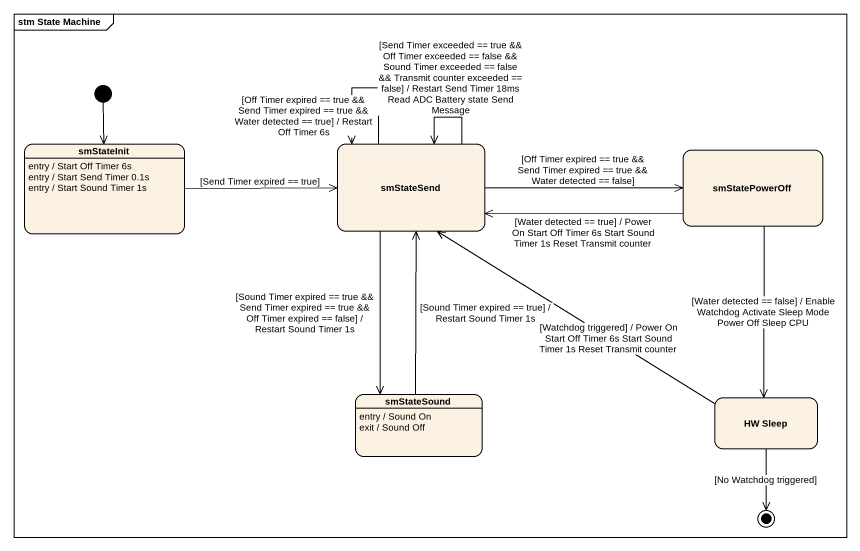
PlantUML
@startuml
mainframe stm State Machine
hide empty description
state smStateInit
smStateInit : entry / Start Off Timer 6s
smStateInit : entry / Start Send Timer 0.1s
smStateInit : entry / Start Sound Timer 1s
state smStateSend
state smStatePowerOff
state smStateSound
smStateSound : entry / Sound On
smStateSound : exit / Sound Off
state "HW Sleep" as HW_Sleep
[*] --> smStateInit
smStateInit -right-> smStateSend : [Send Timer expired == true]
smStateSend --> smStateSend : [Off Timer expired == true && Send Timer expired == true && Water detected == true] / Restart Off Timer 6s
smStateSend --> smStateSend : [Send Timer exceeded == true && Off Timer exceeded == false && Sound Timer exceeded == false && Transmit counter exceeded == false] / Restart Send Timer 18ms Read ADC Battery state Send Message
smStateSend -right-> smStatePowerOff : [Off Timer expired == true && Send Timer expired == true && Water detected == false]
smStateSend --> smStateSound : [Sound Timer expired == true && Send Timer expired == true && Off Timer expired == false] / Restart Sound Timer 1s
smStatePowerOff -left-> smStateSend : [Water detected == true] / Power On Start Off Timer 6s Start Sound Timer 1s Reset Transmit counter
smStatePowerOff --> HW_Sleep : [Water detected == false] / Enable Watchdog Activate Sleep Mode Power Off Sleep CPU
smStateSound -up-> smStateSend : [Sound Timer expired == true] / Restart Sound Timer 1s
HW_Sleep -up-> smStateSend : [Watchdog triggered] / Power On Start Off Timer 6s Start Sound Timer 1s Reset Transmit counter
HW_Sleep --> [*] : [No Watchdog triggered]
@enduml
